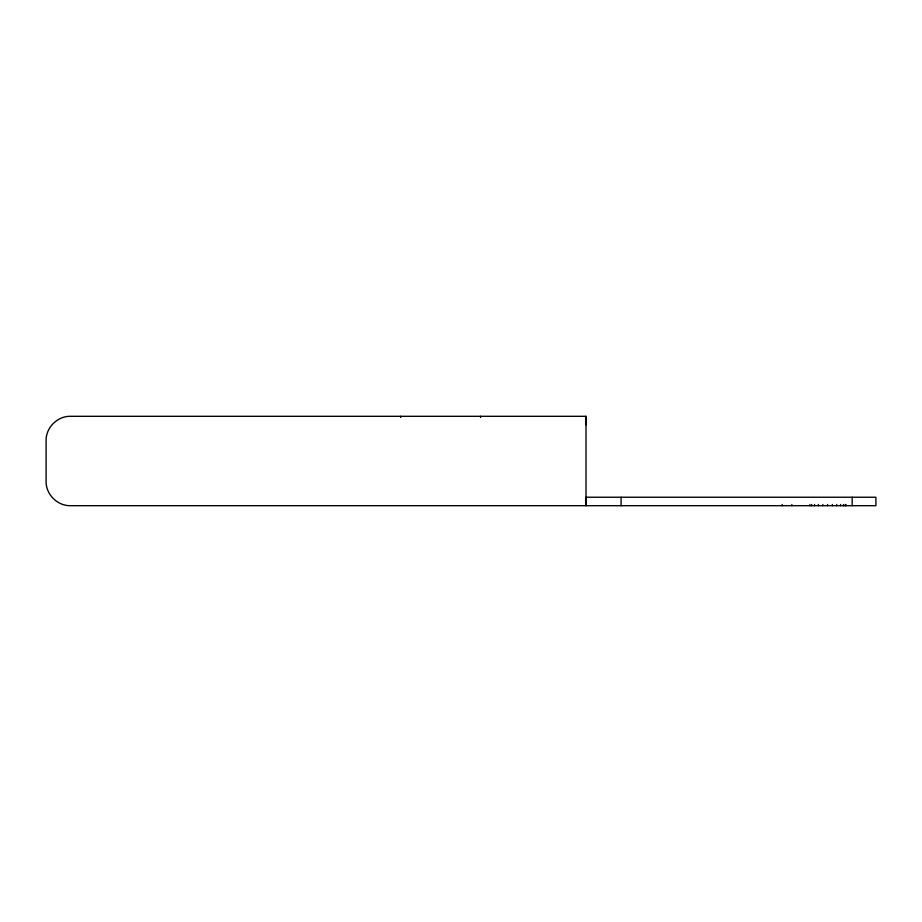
<?xml version="1.0" encoding="UTF-8"?>
<svg xmlns="http://www.w3.org/2000/svg" width="922" height="922" viewBox="0 0 922 922"><rect width="100%" height="100%" fill="white"/><g stroke="black" fill="none" stroke-linecap="round" stroke-linejoin="round"><path stroke-width="1.38" d="M586.012 505.694L586.012 497.235L875.9 497.235L875.9 505.694L70.441 505.694C57.429 505.959 45.823 494.365 46.1 481.353L46.1 440.647C45.823 427.635 57.429 416.041 70.441 416.306L586.012 416.306L586.012 505.487M586.012 424.765L586.012 416.306M621.094 505.694L621.094 497.235M782.167 505.694L782.167 504.484M791.837 505.694L791.837 504.484M809.885 505.694L809.885 504.484M811.683 505.694L811.683 504.484M814.599 505.694L814.599 504.484M818.402 505.694L818.402 504.484M822.839 505.694L822.839 504.484M827.587 505.694L827.587 504.484M832.336 505.694L832.336 504.484M836.761 505.694L836.761 504.484M840.564 505.694L840.564 504.484M843.48 505.694L843.48 504.484M845.29 505.694L845.324 504.484M845.947 505.694L845.947 504.484M852.17 505.694L852.17 497.235M480.546 416.306L480.546 417.516M400.701 416.306L400.701 417.516"/></g></svg>
